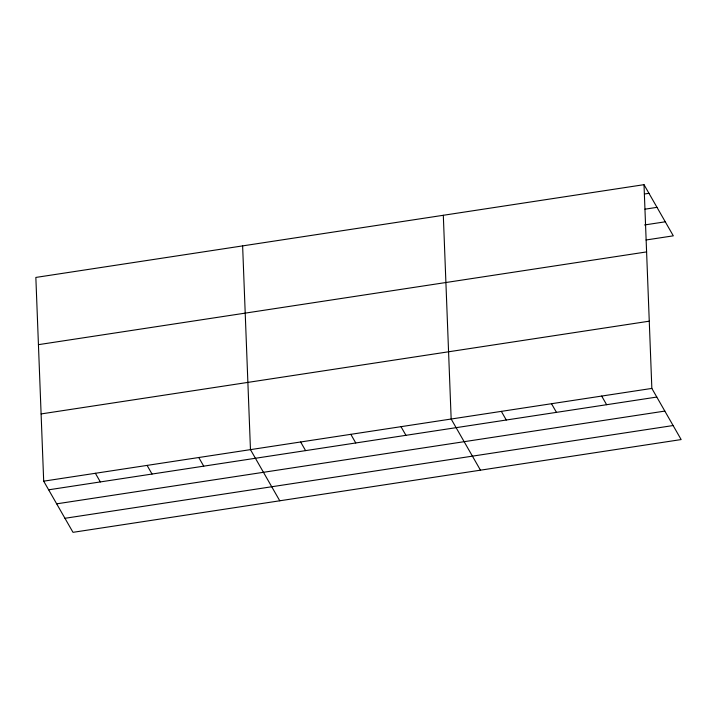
<?xml version="1.0" encoding="UTF-8"?>
<svg xmlns="http://www.w3.org/2000/svg" width="717" height="717" viewBox="0 0 717 717"><rect width="100%" height="100%" fill="white"/><g stroke="black" fill="none" stroke-linecap="round" stroke-linejoin="round"><path stroke-width="1.08" d="M644.009 184.672L35.85 277.434L43.692 481.17L72.991 532.328L681.15 439.566L651.852 388.417L644.009 184.672L673.308 235.83L646.035 239.989M644.592 193.984L648.957 193.312M644.995 209.176L656.987 207.347M644.547 224.959L665.268 221.804M38.44 344.662L646.6 251.909M41.111 413.933L649.261 321.18M43.692 481.17L651.852 388.417M48.648 489.81L656.799 397.057M56.679 503.836L664.838 411.083M64.96 518.292L673.111 425.54M601.68 396.062L606.627 404.711M551.507 403.716L556.455 412.356M501.335 411.37L506.283 420.01M480.462 470.182L451.163 419.024L443.312 215.288M400.991 426.678L405.939 435.318M350.819 434.323L355.766 442.972M300.638 441.977L305.594 450.617M279.764 500.789L250.466 449.631L242.624 245.895M198.779 457.518L203.727 466.158M147.084 465.396L152.031 474.045M95.388 473.283L100.335 481.923"/></g></svg>
